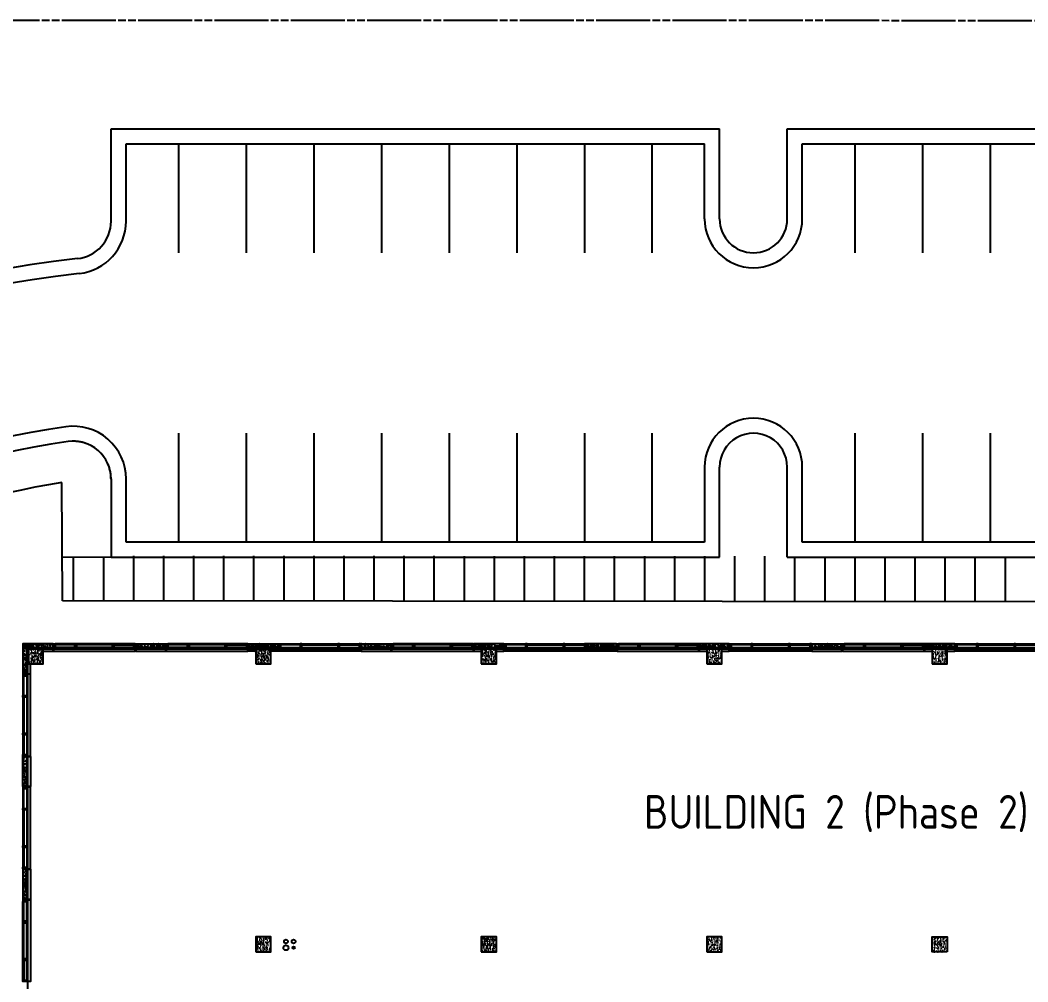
# Model space of a CAD drawing. Header units: inches. Extents: x -744 to 10613, y 1541 to 7685.
# Drawn here: x 3130 to 4740, y 6150 to 7685 of the extents above; entities that cross this region are included whole.
import ezdxf

# ---------------------------------------------------------------- set-up
doc = ezdxf.new("R2010")
doc.units = ezdxf.units.IN
doc.header["$LTSCALE"] = 96
doc.header["$MEASUREMENT"] = 0
doc.header["$PDSIZE"] = 1.5
doc.linetypes.add('BOUND3', pattern=[1.27, 0.9, -0.04, 0.125, -0.04, 0.125, -0.04])
doc.linetypes.add('HIDDEN', pattern=[0.375, 0.25, -0.125])
doc.layers.get('0').update_dxf_attribs({"linetype": 'CONTINUOUS'})
doc.layers.get('DEFPOINTS').update_dxf_attribs({"linetype": 'CONTINUOUS'})
for name, color, linetype in [('0_sIDEWALK', 30, 'CONTINUOUS'), ('A_0_CONST', 11, 'CONTINUOUS'), ('A_1-7_COL', 7, 'CONTINUOUS'), ('A_1-7_COL_H', 6, 'CONTINUOUS'), ('A_1-7_CW_GLASS', 1, 'CONTINUOUS'), ('A_1-7_CW_GYP', 2, 'CONTINUOUS'), ('A_1-7_CW_MULL', 2, 'CONTINUOUS'), ('A_1-7_CW_PC', 2, 'CONTINUOUS'), ('A_1-7_CW_PC_H', 6, 'CONTINUOUS'), ('A_1-7_CW_SILL', 9, 'CONTINUOUS'), ('A_1-8_COL', 7, 'CONTINUOUS'), ('A_1-8_COL_H', 6, 'CONTINUOUS'), ('A_1-8_CW_GLASS', 1, 'CONTINUOUS'), ('A_1-8_CW_GYP', 2, 'CONTINUOUS'), ('A_1-8_CW_MULL', 2, 'CONTINUOUS'), ('A_1-8_CW_PC', 2, 'CONTINUOUS'), ('A_1-8_CW_PC_H', 6, 'CONTINUOUS'), ('A_1-8_CW_SILL', 9, 'CONTINUOUS'), ('A_1-8_SLEEVE', 9, 'CONTINUOUS'), ('A_1-9_COL', 7, 'CONTINUOUS'), ('A_1-9_CW_H', 6, 'CONTINUOUS'), ('A_1_CW_SLAB', 66, 'CONTINUOUS'), ('A_PAVERS', 251, 'CONTINUOUS'), ('PR-RDCG', 8, 'CONTINUOUS'), ('PR-RDFC', 1, 'CONTINUOUS'), ('PR-RDPKG', 1, 'CONTINUOUS'), ('RC-BD', 5, 'BOUND3')]:
    doc.layers.add(name, color=color, linetype=linetype)
doc.styles.add('ARCHITXT', font='architxt.shx')

# ---------------------------------------------------------------- blocks, each defined once
blk = doc.blocks.new('COL_1-8_24X24')
at = {"layer": 'A_1-8_COL_H'}
h = blk.add_hatch(dxfattribs=at)
h.set_pattern_fill('AR-CONC,_I', color=256, style=2)
h.set_pattern_definition([(50, (-6180, -6718.462), (7.172602, -0.6275213), [0.75, -8.25]), (355, (-6180, -6718.462), (-1.3875133, 7.5219213), [0.6, -6.6]), (100.4514, (-6179.402, -6718.5144), (5.785094, 6.8943954), [0.637402, -7.011421]), (46.1842, (-6180, -6716.462), (10.6724105, -1.65519), [1.125, -12.375]), (96.6356, (-6179.111, -6716.6), (9.346627, 9.741179), [0.956103, -10.51713]), (351.1842, (-6180, -6716.462), (9.34662, 9.741186), [0.9, -9.9]), (21, (-6179, -6716.962), (5.9690705, -4.026189), [0.75, -8.25]), (326, (-6179, -6716.962), (2.4331533, 7.2515005), [0.6, -6.6]), (71.4514, (-6178.5026, -6717.2976), (8.4022263, 3.225305), [0.637402, -7.011421]), (37.5, (-6180, -6718.462), (0.12159855, 3.32893854), [0, -6.52, 0, -6.7, 0, -6.625]), (7.5, (-6180, -6718.462), (2.6306954, 3.9441171), [0, -3.82, 0, -6.37, 0, -2.525]), (327.5, (-6182.23, -6718.462), (5.3382244, -0.2255487), [0, -2.5, 0, -7.8, 0, -10.35]), (317.5, (-6183.23, -6718.462), (5.8318617, 1.0010498), [0, -3.25, 0, -5.18, 0, -7.35])])
h.paths.add_polyline_path([(-12, -12), (12, -12), (12, 12), (-12, 12)])
at = {"layer": 'A_0_CONST'}
blk.add_point((0, 0), dxfattribs=at)
at = {"layer": 'A_1-8_COL'}
blk.add_lwpolyline([(-12, -12), (12, -12), (12, 12), (-12, 12)], close=True, dxfattribs=at)
blk = doc.blocks.new('PRE_1-8_COL1')
at = {"layer": 'A_1-8_CW_PC_H'}
h = blk.add_hatch(dxfattribs=at)
h.set_pattern_fill('AR-CONC', color=256, style=0)
h.set_pattern_definition([(50, (-5100, -6744), (7.172602, -0.6275213), [0.75, -8.25]), (355, (-5100, -6744), (-1.3875133, 7.5219213), [0.6, -6.6]), (100.4514, (-5099.402, -6744.052), (5.785094, 6.8943954), [0.637402, -7.011421]), (46.1842, (-5100, -6742), (10.6724105, -1.65519), [1.125, -12.375]), (96.6356, (-5099.111, -6742.138), (9.346627, 9.741179), [0.956103, -10.51713]), (351.1842, (-5100, -6742), (9.34662, 9.741186), [0.9, -9.9]), (21, (-5099, -6742.5), (5.9690705, -4.026189), [0.75, -8.25]), (326, (-5099, -6742.5), (2.433153, 7.2515005), [0.6, -6.6]), (71.4514, (-5098.5026, -6742.8355), (8.4022263, 3.225305), [0.637402, -7.011421]), (37.5, (-5100, -6744), (0.12159855, 3.3289385), [0, -6.52, 0, -6.7, 0, -6.625]), (7.5, (-5100, -6744), (2.6306954, 3.9441171), [0, -3.82, 0, -6.37, 0, -2.525]), (327.5, (-5102.23, -6744), (5.3382244, -0.2255487), [0, -2.5, 0, -7.8, 0, -10.35]), (317.5, (-5103.23, -6744), (5.8318617, 1.0010498), [0, -3.25, 0, -5.18, 0, -7.35])])
h.paths.add_polyline_path([(-24, -6), (24, -6), (24, 0), (-24, 0)])
at = {"layer": 'A_0_CONST'}
blk.add_line((0, 0), (0, -6), dxfattribs=at)
at = {"layer": 'A_1-8_CW_PC'}
blk.add_lwpolyline([(-24, -6), (24, -6), (24, 0), (-24, 0)], close=True, dxfattribs=at)
blk = doc.blocks.new('MUL_1-8_EX2')
at = {"layer": 'A_0_CONST'}
blk.add_line((0, 0), (0, -6), dxfattribs=at)
at = {"layer": 'A_1-8_CW_MULL'}
blk.add_lwpolyline([(-1.25, -6), (-1.25, 0), (1.25, 0), (1.25, -0.5), (0.5, -0.5), (0.5, -1.5), (1.25, -1.5), (1.25, -6)], close=True, dxfattribs=at)
blk = doc.blocks.new('MUL_1-8_EX1')
at = {"layer": 'A_0_CONST'}
blk.add_line((0, 0), (0, -6), dxfattribs=at)
at = {"layer": 'A_1-8_CW_MULL'}
blk.add_lwpolyline([(0.5, -1.5), (1.25, -1.5), (1.25, -6), (-1.25, -6), (-1.25, -1.5), (-0.5, -1.5), (-0.5, -0.5), (-1.25, -0.5), (-1.25, 0), (1.25, 0), (1.25, -0.5), (0.5, -0.5)], close=True, dxfattribs=at)
blk = doc.blocks.new('PRE_1-7_COL1')
at = {"layer": 'A_1-7_CW_PC_H'}
h = blk.add_hatch(dxfattribs=at)
h.set_pattern_fill('AR-CONC', color=256, style=0)
h.set_pattern_definition([(50, (-5100, -6744), (7.172602, -0.6275213), [0.75, -8.25]), (355, (-5100, -6744), (-1.3875133, 7.5219213), [0.6, -6.6]), (100.4514, (-5099.402, -6744.052), (5.785094, 6.8943954), [0.637402, -7.011421]), (46.1842, (-5100, -6742), (10.6724105, -1.65519), [1.125, -12.375]), (96.6356, (-5099.111, -6742.138), (9.346627, 9.741179), [0.956103, -10.51713]), (351.1842, (-5100, -6742), (9.34662, 9.741186), [0.9, -9.9]), (21, (-5099, -6742.5), (5.9690705, -4.026189), [0.75, -8.25]), (326, (-5099, -6742.5), (2.433153, 7.2515005), [0.6, -6.6]), (71.4514, (-5098.5026, -6742.8355), (8.4022263, 3.225305), [0.637402, -7.011421]), (37.5, (-5100, -6744), (0.12159855, 3.3289385), [0, -6.52, 0, -6.7, 0, -6.625]), (7.5, (-5100, -6744), (2.6306954, 3.9441171), [0, -3.82, 0, -6.37, 0, -2.525]), (327.5, (-5102.23, -6744), (5.3382244, -0.2255487), [0, -2.5, 0, -7.8, 0, -10.35]), (317.5, (-5103.23, -6744), (5.8318617, 1.0010498), [0, -3.25, 0, -5.18, 0, -7.35])])
h.paths.add_polyline_path([(-24, -6), (24, -6), (24, 0), (-24, 0)])
at = {"layer": 'A_0_CONST'}
blk.add_line((0, 0), (0, -6), dxfattribs=at)
at = {"layer": 'A_1-7_CW_PC'}
blk.add_lwpolyline([(-24, -6), (24, -6), (24, 0), (-24, 0)], close=True, dxfattribs=at)
blk = doc.blocks.new('MUL_1-7_EX2')
at = {"layer": 'A_0_CONST'}
blk.add_line((0, 0), (0, -6), dxfattribs=at)
at = {"layer": 'A_1-7_CW_MULL'}
blk.add_lwpolyline([(-1.25, -6), (-1.25, 0), (1.25, 0), (1.25, -0.5), (0.5, -0.5), (0.5, -1.5), (1.25, -1.5), (1.25, -6)], close=True, dxfattribs=at)
blk = doc.blocks.new('MUL_1-7_EX1')
at = {"layer": 'A_0_CONST'}
blk.add_line((0, 0), (0, -6), dxfattribs=at)
at = {"layer": 'A_1-7_CW_MULL'}
blk.add_lwpolyline([(-0.5, -1.5), (-1.25, -1.5), (-1.25, -6), (1.25, -6), (1.25, -1.5), (0.5, -1.5), (0.5, -0.5), (1.25, -0.5), (1.25, 0), (-1.25, 0), (-1.25, -0.5), (-0.5, -0.5)], close=True, dxfattribs=at)
blk = doc.blocks.new('PRE_1-7_COL2')
at = {"layer": 'A_1-7_CW_PC_H'}
h = blk.add_hatch(dxfattribs=at)
h.set_pattern_fill('AR-CONC', color=256, angle=90, style=0)
h.set_pattern_definition([(140, (-4476, -6744), (0.6275213, 7.172602), [0.75, -8.25]), (85, (-4476, -6744), (-7.5219213, -1.3875133), [0.6, -6.6]), (190.4514, (-4475.948, -6743.402), (-6.8943954, 5.785094), [0.637402, -7.011421]), (136.1842, (-4478, -6744), (1.65519, 10.6724105), [1.125, -12.375]), (186.6356, (-4477.862, -6743.111), (-9.741179, 9.346627), [0.956103, -10.51713]), (81.1842, (-4478, -6744), (-9.741186, 9.34662), [0.9, -9.9]), (111, (-4477.5, -6743), (4.026189, 5.9690705), [0.75, -8.25]), (56, (-4477.5, -6743), (-7.2515005, 2.433153), [0.6, -6.6]), (161.4514, (-4477.1645, -6742.5026), (-3.225305, 8.402226), [0.637402, -7.011421]), (127.5, (-4476, -6744), (-3.3289385, 0.12159855), [0, -6.52, 0, -6.7, 0, -6.625]), (97.5, (-4476, -6744), (-3.9441171, 2.6306954), [0, -3.82, 0, -6.37, 0, -2.525]), (57.5, (-4476, -6746.23), (0.2255487, 5.3382244), [0, -2.5, 0, -7.8, 0, -10.35]), (47.5, (-4476, -6747.23), (-1.0010498, 5.8318617), [0, -3.25, 0, -5.18, 0, -7.35])])
h.paths.add_polyline_path([(6, -48), (6, -6), (48, -6), (48, 0), (0, 0), (0, -48)])
at = {"layer": 'A_0_CONST'}
for p, q in [((6, -6), (0, 0)), ((24, 0), (24, -6)), ((0, -24), (6, -24))]:
    blk.add_line(p, q, dxfattribs=at)
at = {"layer": 'A_1-7_CW_PC'}
blk.add_lwpolyline([(6, -48), (6, -6), (48, -6), (48, 0), (0, 0), (0, -48)], close=True, dxfattribs=at)
blk = doc.blocks.new('COL_1-7_24X24')
at = {"layer": 'A_1-7_COL_H'}
h = blk.add_hatch(dxfattribs=at)
h.set_pattern_fill('AR-CONC,_I', color=256, style=2)
h.set_pattern_definition([(130, (6180, -6718.462), (-7.172602, -0.6275213), [0.75, -8.25]), (185, (6180, -6718.462), (1.3875133, 7.5219213), [0.6, -6.6]), (79.5486, (6179.402, -6718.5144), (-5.785094, 6.8943954), [0.637402, -7.011421]), (133.8158, (6180, -6716.462), (-10.6724105, -1.65519), [1.125, -12.375]), (83.3644, (6179.111, -6716.6), (-9.346627, 9.741179), [0.956103, -10.51713]), (188.8158, (6180, -6716.462), (-9.34662, 9.741186), [0.9, -9.9]), (159, (6179, -6716.962), (-5.9690705, -4.026189), [0.75, -8.25]), (214, (6179, -6716.962), (-2.4331533, 7.2515005), [0.6, -6.6]), (108.5486, (6178.5026, -6717.2976), (-8.4022263, 3.225305), [0.637402, -7.011421]), (142.5, (6180, -6718.462), (-0.12159855, 3.32893854), [0, -6.52, 0, -6.7, 0, -6.625]), (172.5, (6180, -6718.462), (-2.6306954, 3.9441171), [0, -3.82, 0, -6.37, 0, -2.525]), (212.5, (6182.23, -6718.462), (-5.3382244, -0.2255487), [0, -2.5, 0, -7.8, 0, -10.35]), (222.5, (6183.23, -6718.462), (-5.8318617, 1.0010498), [0, -3.25, 0, -5.18, 0, -7.35])])
h.paths.add_polyline_path([(12, -12), (-12, -12), (-12, 12), (12, 12)])
at = {"layer": 'A_0_CONST'}
blk.add_point((0, 0), dxfattribs=at)
at = {"layer": 'A_1-7_COL'}
blk.add_lwpolyline([(12, -12), (-12, -12), (-12, 12), (12, 12)], close=True, dxfattribs=at)
blk = doc.blocks.new('COL_1-9_24X24')
at = {"layer": 'A_1-9_CW_H'}
h = blk.add_hatch(dxfattribs=at)
h.set_pattern_fill('AR-CONC,_I', color=256, style=2)
h.set_pattern_definition([(130, (6180, -6718.462), (-7.172602, -0.6275213), [0.75, -8.25]), (185, (6180, -6718.462), (1.3875133, 7.5219213), [0.6, -6.6]), (79.5486, (6179.402, -6718.5144), (-5.785094, 6.8943954), [0.637402, -7.011421]), (133.8158, (6180, -6716.462), (-10.6724105, -1.65519), [1.125, -12.375]), (83.3644, (6179.111, -6716.6), (-9.346627, 9.741179), [0.956103, -10.51713]), (188.8158, (6180, -6716.462), (-9.34662, 9.741186), [0.9, -9.9]), (159, (6179, -6716.962), (-5.9690705, -4.026189), [0.75, -8.25]), (214, (6179, -6716.962), (-2.4331533, 7.2515005), [0.6, -6.6]), (108.5486, (6178.5026, -6717.2976), (-8.4022263, 3.225305), [0.637402, -7.011421]), (142.5, (6180, -6718.462), (-0.12159855, 3.32893854), [0, -6.52, 0, -6.7, 0, -6.625]), (172.5, (6180, -6718.462), (-2.6306954, 3.9441171), [0, -3.82, 0, -6.37, 0, -2.525]), (212.5, (6182.23, -6718.462), (-5.3382244, -0.2255487), [0, -2.5, 0, -7.8, 0, -10.35]), (222.5, (6183.23, -6718.462), (-5.8318617, 1.0010498), [0, -3.25, 0, -5.18, 0, -7.35])])
h.paths.add_polyline_path([(12, -12), (-12, -12), (-12, 12), (12, 12)])
at = {"layer": 'A_0_CONST'}
blk.add_point((0, 0), dxfattribs=at)
at = {"layer": 'A_1-9_COL'}
blk.add_lwpolyline([(12, -12), (-12, -12), (-12, 12), (12, 12)], close=True, dxfattribs=at)

msp = doc.modelspace()

# ---------------------------------------------------------------- linework, layer by layer
at = {"layer": '0_sIDEWALK'}
for p, q in [((3198.3, 6758.6), (3197.1, 6947.4)), ((5475.2, 6756.5), (3198.3, 6758.6))]:
    msp.add_line(p, q, dxfattribs=at)
msp.add_arc((3395.8, 5703.1), 1260, 99.0724, 161.329, dxfattribs=at)
at = {"layer": 'A_1-7_CW_GLASS'}
for p, q in [((3186.3, 6689.5), (3217.8, 6689.5)), ((3217.8, 6688.5), (3186.3, 6688.5)), ((3277.8, 6689.5), (3220.3, 6689.5)), ((3277.8, 6688.5), (3220.3, 6688.5)), ((3311.8, 6689.5), (3280.3, 6689.5)), ((3280.3, 6688.5), (3311.8, 6688.5)), ((3366.3, 6689.5), (3397.8, 6689.5)), ((3397.8, 6688.5), (3366.3, 6688.5)), ((3457.8, 6689.5), (3400.3, 6689.5)), ((3457.8, 6688.5), (3400.3, 6688.5)), ((3491.8, 6689.5), (3460.3, 6689.5)), ((3460.3, 6688.5), (3491.8, 6688.5)), ((3135.5, 6638.8), (3135.5, 6607.3)), ((3136.5, 6607.3), (3136.5, 6638.8)), ((3135.5, 6604.8), (3135.5, 6547.2)), ((3136.5, 6604.8), (3136.5, 6547.2)), ((3135.5, 6513.2), (3135.5, 6544.8)), ((3136.5, 6544.8), (3136.5, 6513.2))]:
    msp.add_line(p, q, dxfattribs=at)
at = {"layer": 'A_1-7_CW_GYP'}
for points in [[(3167, 6678), (3183, 6678), (3183, 6684)], [(3315, 6684), (3315, 6678), (3363, 6678), (3363, 6684)], [(3507, 6678), (3495, 6678), (3495, 6684)], [(3543, 6684), (3543, 6678), (3531, 6678)], [(3141, 6642), (3147, 6642), (3147, 6658)], [(3141, 6510), (3147, 6510), (3147, 6462), (3141, 6462)]]:
    msp.add_lwpolyline(points, dxfattribs=at)
at = {"layer": 'A_1-7_CW_SILL'}
for p, q in [((3311.8, 6690), (3186.3, 6690)), ((3311.8, 6684), (3186.3, 6684)), ((3491.8, 6690), (3366.3, 6690)), ((3491.8, 6684), (3366.3, 6684)), ((3135, 6638.8), (3135, 6513.2)), ((3141, 6638.8), (3141, 6513.2))]:
    msp.add_line(p, q, dxfattribs=at)
for points in [[(3183.8, 6684), (3183.8, 6678), (3314.3, 6678), (3314.3, 6684)], [(3363.8, 6684), (3363.8, 6678), (3494.3, 6678), (3494.3, 6684)], [(3141, 6510.8), (3147, 6510.8), (3147, 6641.3), (3141, 6641.3)]]:
    msp.add_lwpolyline(points, dxfattribs=at)
at = {"layer": 'A_1-8_CW_GLASS'}
for p, q in [((3546.3, 6689.5), (3577.8, 6689.5)), ((3577.8, 6688.5), (3546.3, 6688.5)), ((3580.3, 6689.5), (3637.8, 6689.5)), ((3580.3, 6688.5), (3637.8, 6688.5)), ((3671.8, 6689.5), (3640.3, 6689.5)), ((3640.3, 6688.5), (3671.8, 6688.5)), ((3726.3, 6689.5), (3757.8, 6689.5)), ((3757.8, 6688.5), (3726.3, 6688.5)), ((3817.8, 6689.5), (3760.3, 6689.5)), ((3817.8, 6688.5), (3760.3, 6688.5)), ((3851.8, 6689.5), (3820.3, 6689.5)), ((3820.3, 6688.5), (3851.8, 6688.5)), ((3906.3, 6689.5), (3937.8, 6689.5)), ((3937.8, 6688.5), (3906.3, 6688.5)), ((3940.3, 6689.5), (3997.8, 6689.5)), ((3940.3, 6688.5), (3997.8, 6688.5)), ((4031.8, 6689.5), (4000.3, 6689.5)), ((4000.3, 6688.5), (4031.8, 6688.5)), ((4086.3, 6689.5), (4117.8, 6689.5)), ((4117.8, 6688.5), (4086.3, 6688.5)), ((4177.8, 6689.5), (4120.3, 6689.5)), ((4177.8, 6688.5), (4120.3, 6688.5)), ((4211.8, 6689.5), (4180.3, 6689.5)), ((4180.3, 6688.5), (4211.8, 6688.5)), ((4266.3, 6689.5), (4297.8, 6689.5)), ((4297.8, 6688.5), (4266.3, 6688.5)), ((4300.3, 6689.5), (4357.8, 6689.5)), ((4300.3, 6688.5), (4357.8, 6688.5)), ((4391.8, 6689.5), (4360.3, 6689.5)), ((4360.3, 6688.5), (4391.8, 6688.5)), ((4446.3, 6689.5), (4477.8, 6689.5)), ((4477.8, 6688.5), (4446.3, 6688.5)), ((4537.8, 6689.5), (4480.3, 6689.5)), ((4537.8, 6688.5), (4480.3, 6688.5)), ((4571.8, 6689.5), (4540.3, 6689.5)), ((4540.3, 6688.5), (4571.8, 6688.5)), ((4626.3, 6689.5), (4657.8, 6689.5)), ((4657.8, 6688.5), (4626.3, 6688.5)), ((4660.3, 6689.5), (4717.8, 6689.5)), ((4660.3, 6688.5), (4717.8, 6688.5)), ((4751.8, 6689.5), (4720.3, 6689.5)), ((4720.3, 6688.5), (4751.8, 6688.5)), ((3135.5, 6458.8), (3135.5, 6427.3)), ((3136.5, 6427.3), (3136.5, 6458.8)), ((3135.5, 6424.8), (3135.5, 6367.2)), ((3136.5, 6424.8), (3136.5, 6367.2)), ((3135.5, 6333.2), (3135.5, 6364.8)), ((3136.5, 6364.8), (3136.5, 6333.2)), ((3135.5, 6278.8), (3135.5, 6247.3)), ((3136.5, 6247.3), (3136.5, 6278.8)), ((3135.5, 6187.3), (3135.5, 6244.8)), ((3136.5, 6187.3), (3136.5, 6244.8)), ((3135.5, 6153.3), (3135.5, 6184.8)), ((3136.5, 6184.8), (3136.5, 6153.3))]:
    msp.add_line(p, q, dxfattribs=at)
at = {"layer": 'A_1-8_CW_GYP'}
for points in [[(3675, 6684), (3675, 6678), (3723, 6678), (3723, 6684)], [(3855, 6684), (3855, 6678), (3867, 6678)], [(3891, 6678), (3903, 6678), (3903, 6684)], [(4083, 6684), (4083, 6678), (4035, 6678), (4035, 6684)], [(4215, 6684), (4215, 6678), (4227, 6678)], [(4251, 6678), (4263, 6678), (4263, 6684)], [(4395, 6684), (4395, 6678), (4443, 6678), (4443, 6684)], [(4575, 6684), (4575, 6678), (4587, 6678)], [(4611, 6678), (4623, 6678), (4623, 6684)], [(3141, 6330), (3147, 6330), (3147, 6282), (3141, 6282)]]:
    msp.add_lwpolyline(points, dxfattribs=at)
at = {"layer": 'A_1-8_CW_SILL'}
for p, q in [((3546.3, 6690), (3671.8, 6690)), ((3546.3, 6684), (3671.8, 6684)), ((3851.8, 6690), (3726.3, 6690)), ((3851.8, 6684), (3726.3, 6684)), ((3906.3, 6690), (4031.8, 6690)), ((3906.3, 6684), (4031.8, 6684)), ((4211.8, 6690), (4086.3, 6690)), ((4211.8, 6684), (4086.3, 6684)), ((4266.3, 6690), (4391.8, 6690)), ((4266.3, 6684), (4391.8, 6684)), ((4571.8, 6690), (4446.3, 6690)), ((4571.8, 6684), (4446.3, 6684)), ((4626.3, 6690), (4751.8, 6690)), ((4626.3, 6684), (4751.8, 6684)), ((3135, 6458.8), (3135, 6333.2)), ((3141, 6458.8), (3141, 6333.2)), ((3135, 6153.3), (3135, 6278.8)), ((3141, 6153.3), (3141, 6278.8))]:
    msp.add_line(p, q, dxfattribs=at)
for points in [[(3674.3, 6684), (3674.3, 6678), (3543.8, 6678), (3543.8, 6684)], [(3723.8, 6684), (3723.8, 6678), (3854.3, 6678), (3854.3, 6684)], [(4034.3, 6684), (4034.3, 6678), (3903.8, 6678), (3903.8, 6684)], [(4083.8, 6684), (4083.8, 6678), (4214.3, 6678), (4214.3, 6684)], [(4394.3, 6684), (4394.3, 6678), (4263.8, 6678), (4263.8, 6684)], [(4443.8, 6684), (4443.8, 6678), (4574.3, 6678), (4574.3, 6684)], [(4754.3, 6684), (4754.3, 6678), (4623.8, 6678), (4623.8, 6684)], [(3141, 6330.8), (3147, 6330.8), (3147, 6461.3), (3141, 6461.3)], [(3141, 6281.3), (3147, 6281.3), (3147, 6150.8), (3141, 6150.8)]]:
    msp.add_lwpolyline(points, dxfattribs=at)
at = {"layer": 'A_1-8_SLEEVE'}
for centre, radius in [((3555, 6214.8), 3), ((3567.3, 6214.8), 3), ((3555, 6204.8), 4), ((3567.3, 6204.8), 2)]:
    msp.add_circle(centre, radius, dxfattribs=at)
at = {"layer": 'A_1_CW_SLAB'}
msp.add_lwpolyline([(4975, 5318), (3143, 5318), (3143, 6682), (4975, 6682)], dxfattribs=at)
at = {"layer": 'A_PAVERS'}
for p, q in [((3275.6, 6828), (3197.9, 6827.5)), ((3215.9, 6758.6), (3215.9, 6827.6)), ((3263.9, 6758.6), (3263.9, 6827.9)), ((3311.9, 6758.5), (3311.9, 6830.5)), ((3359.9, 6758.5), (3359.9, 6830.5)), ((3407.9, 6758.4), (3407.9, 6830.4)), ((3455.9, 6758.4), (3455.9, 6830.4)), ((3503.9, 6758.3), (3503.9, 6830.3)), ((3551.9, 6758.3), (3551.9, 6830.3)), ((3599.9, 6758.2), (3599.9, 6830.2)), ((3647.9, 6758.2), (3647.9, 6830.2)), ((3695.9, 6758.2), (3695.9, 6830.2)), ((3743.9, 6758.1), (3743.9, 6830.1)), ((3791.9, 6758.1), (3791.9, 6830.1)), ((3839.9, 6758), (3839.9, 6830)), ((3887.9, 6758), (3887.9, 6830)), ((3935.9, 6757.9), (3935.9, 6829.9)), ((3983.9, 6757.9), (3983.9, 6829.9)), ((4031.9, 6757.8), (4031.9, 6829.8)), ((4079.9, 6757.8), (4079.9, 6829.8)), ((4127.9, 6757.8), (4127.9, 6829.8)), ((4175.9, 6757.7), (4175.9, 6829.7)), ((4223.9, 6757.7), (4223.9, 6829.7)), ((4271.9, 6757.6), (4271.9, 6829.6)), ((4319.9, 6757.6), (4319.9, 6829.6)), ((4367.9, 6757.5), (4367.9, 6829.5)), ((4415.9, 6757.5), (4415.9, 6829.5)), ((4463.9, 6757.4), (4463.9, 6829.4)), ((4511.9, 6757.4), (4511.9, 6829.4)), ((4559.9, 6757.4), (4559.9, 6829.4)), ((4607.9, 6757.3), (4607.9, 6829.3)), ((4655.9, 6757.3), (4655.9, 6829.3)), ((4703.9, 6757.2), (4703.9, 6829.2))]:
    msp.add_line(p, q, dxfattribs=at)
at = {"layer": 'PR-RDCG'}
for p, q in [((3299.6, 7364.4), (3299.6, 7488)), ((3299.6, 7488), (4223.6, 7488)), ((4223.6, 7368), (4223.6, 7488)), ((4379.6, 7368), (4379.6, 7488)), ((4223.6, 6972), (4223.6, 6852)), ((4379.6, 6852), (4379.6, 6972)), ((3299.6, 6852), (3299.6, 6953.2)), ((4223.6, 6852), (3299.6, 6852)), ((5111.6, 6852), (4379.6, 6852))]:
    msp.add_line(p, q, dxfattribs=at)
msp.add_lwpolyline([(4379.6, 7488), (5303.6, 7488)], dxfattribs=at)
for centre, radius, start, end in [((3215.6, 7364.4), 84, 276.1608, 0.0003), ((4301.6, 7368), 78, 180.0003, 0.0003), ((3394.6, 5706), 1584, 96.1608, 180.0003), ((4301.6, 6972), 78, 0.0004, 179.9998), ((3394.6, 5706), 1344, 98.1676, 172.9863), ((3215.6, 6953.2), 84, 0.0003, 98.1676)]:
    msp.add_arc(centre, radius, start, end, dxfattribs=at)
at = {"layer": 'PR-RDCG', "linetype": 'HIDDEN'}
msp.add_arc((3215.6, 6953.2), 60, 0.0003, 98.1676, dxfattribs=at)
at = {"layer": 'PR-RDFC'}
for p, q in [((3275.6, 7512), (4247.6, 7512)), ((3275.6, 7364.4), (3275.6, 7512)), ((4247.6, 7368), (4247.6, 7512)), ((4355.6, 7368), (4355.6, 7512)), ((4355.6, 7512), (5327.6, 7512)), ((4247.6, 6828), (4247.6, 6972)), ((4355.6, 6828), (4355.6, 6972)), ((3275.6, 6953.2), (3275.6, 6828)), ((3275.6, 6828), (4247.6, 6828)), ((4355.6, 6828), (5111.6, 6828))]:
    msp.add_line(p, q, dxfattribs=at)
for centre, radius, start, end in [((3215.6, 7364.4), 60, 276.1608, 0.0003), ((4301.6, 7368), 54, 180.0003, 0.0003), ((3394.6, 5706), 1608, 96.1608, 180.0003), ((4301.6, 6972), 54, 359.9997, 180.0003), ((3394.6, 5706), 1320, 98.1676, 172.9073), ((3215.6, 6953.2), 60, 0.0003, 98.1676)]:
    msp.add_arc(centre, radius, start, end, dxfattribs=at)
at = {"layer": 'PR-RDPKG'}
for p, q in [((3383.6, 7488), (3383.6, 7314)), ((3491.6, 7488), (3491.6, 7314)), ((3599.6, 7488), (3599.6, 7314)), ((3707.6, 7488), (3707.6, 7314)), ((3815.6, 7488), (3815.6, 7314)), ((3923.6, 7488), (3923.6, 7314)), ((4031.6, 7488), (4031.6, 7314)), ((4139.6, 7488), (4139.6, 7314)), ((4463.6, 7488), (4463.6, 7314)), ((4571.6, 7488), (4571.6, 7314)), ((4679.6, 7488), (4679.6, 7314)), ((3383.6, 7026), (3383.6, 6852)), ((3491.6, 7026), (3491.6, 6852)), ((3599.6, 7026), (3599.6, 6852)), ((3707.6, 7026), (3707.6, 6852)), ((3815.6, 7026), (3815.6, 6852)), ((3923.6, 7026), (3923.6, 6852)), ((4031.6, 7026), (4031.6, 6852)), ((4139.6, 7026), (4139.6, 6852)), ((4463.6, 7026), (4463.6, 6852)), ((4571.6, 7026), (4571.6, 6852)), ((4679.6, 7026), (4679.6, 6852))]:
    msp.add_line(p, q, dxfattribs=at)
at = {"layer": 'RC-BD'}
msp.add_line((2831.2, 7685.3), (10612.5, 7683.9), dxfattribs=at)

# ---------------------------------------------------------------- block references
for name, p in [('PRE_1-7_COL2', (3135, 6690)), ('MUL_1-7_EX2', (3185, 6690)), ('MUL_1-7_EX2', (3365, 6690)), ('COL_1-8_24X24', (3519, 6670)), ('MUL_1-8_EX2', (3545, 6690)), ('MUL_1-8_EX2', (3725, 6690)), ('MUL_1-8_EX1', (3759, 6690)), ('MUL_1-8_EX1', (3819, 6690)), ('PRE_1-8_COL1', (3879, 6690)), ('COL_1-8_24X24', (3879, 6670)), ('MUL_1-8_EX2', (3905, 6690)), ('PRE_1-8_COL1', (4059, 6690)), ('MUL_1-8_EX2', (4085, 6690)), ('MUL_1-8_EX1', (4119, 6690)), ('MUL_1-8_EX1', (4179, 6690)), ('PRE_1-8_COL1', (4239, 6690)), ('COL_1-8_24X24', (4239, 6670)), ('MUL_1-8_EX2', (4265, 6690)), ('MUL_1-8_EX2', (4445, 6690)), ('MUL_1-8_EX1', (4479, 6690)), ('MUL_1-8_EX1', (4539, 6690)), ('PRE_1-8_COL1', (4599, 6690)), ('COL_1-8_24X24', (4599, 6670)), ('MUL_1-8_EX2', (4625, 6690)), ('COL_1-8_24X24', (3519, 6210)), ('COL_1-8_24X24', (3879, 6210)), ('COL_1-8_24X24', (4239, 6210)), ('COL_1-9_24X24', (4599, 6210))]:
    msp.add_blockref(name, p)
at = {"xscale": -1}
for name, p in [('COL_1-7_24X24', (3155, 6670)), ('MUL_1-7_EX1', (3219, 6690)), ('MUL_1-7_EX1', (3279, 6690)), ('MUL_1-7_EX2', (3313, 6690)), ('PRE_1-7_COL1', (3339, 6690)), ('MUL_1-7_EX1', (3399, 6690)), ('MUL_1-7_EX1', (3459, 6690)), ('MUL_1-7_EX2', (3493, 6690)), ('PRE_1-7_COL1', (3519, 6690)), ('MUL_1-8_EX1', (3579, 6690)), ('MUL_1-8_EX1', (3639, 6690)), ('MUL_1-8_EX2', (3673, 6690)), ('PRE_1-8_COL1', (3699, 6690)), ('MUL_1-8_EX2', (3853, 6690)), ('MUL_1-8_EX1', (3939, 6690)), ('MUL_1-8_EX1', (3999, 6690)), ('MUL_1-8_EX2', (4033, 6690)), ('MUL_1-8_EX2', (4213, 6690)), ('MUL_1-8_EX1', (4299, 6690)), ('MUL_1-8_EX1', (4359, 6690)), ('MUL_1-8_EX2', (4393, 6690)), ('PRE_1-8_COL1', (4419, 6690)), ('MUL_1-8_EX2', (4573, 6690)), ('MUL_1-8_EX1', (4659, 6690)), ('MUL_1-8_EX1', (4719, 6690))]:
    msp.add_blockref(name, p, dxfattribs=at)
at = {"xscale": -1, "rotation": 90}
for name, p in [('MUL_1-7_EX2', (3135, 6640)), ('MUL_1-7_EX1', (3135, 6606)), ('MUL_1-7_EX1', (3135, 6546)), ('PRE_1-7_COL1', (3135, 6486)), ('MUL_1-8_EX2', (3135, 6460)), ('MUL_1-8_EX2', (3135, 6280)), ('MUL_1-8_EX1', (3135, 6246)), ('MUL_1-8_EX1', (3135, 6186))]:
    msp.add_blockref(name, p, dxfattribs=at)
at = {"rotation": 89.99999999999999}
for name, p in [('MUL_1-7_EX2', (3135, 6512)), ('MUL_1-8_EX1', (3135, 6426)), ('MUL_1-8_EX1', (3135, 6366)), ('MUL_1-8_EX2', (3135, 6332)), ('PRE_1-8_COL1', (3135, 6306)), ('MUL_1-8_EX2', (3135, 6152))]:
    msp.add_blockref(name, p, dxfattribs=at)

# ---------------------------------------------------------------- texts
at = {"layer": 'DEFPOINTS', "insert": (4126.8, 6419), "char_height": 54, "width": 2269.5, "attachment_point": 4, "style": 'ARCHITXT'}
msp.add_mtext('BUILDING 2 (Phase 2)', dxfattribs=at)

doc.saveas('drawing.dxf')
